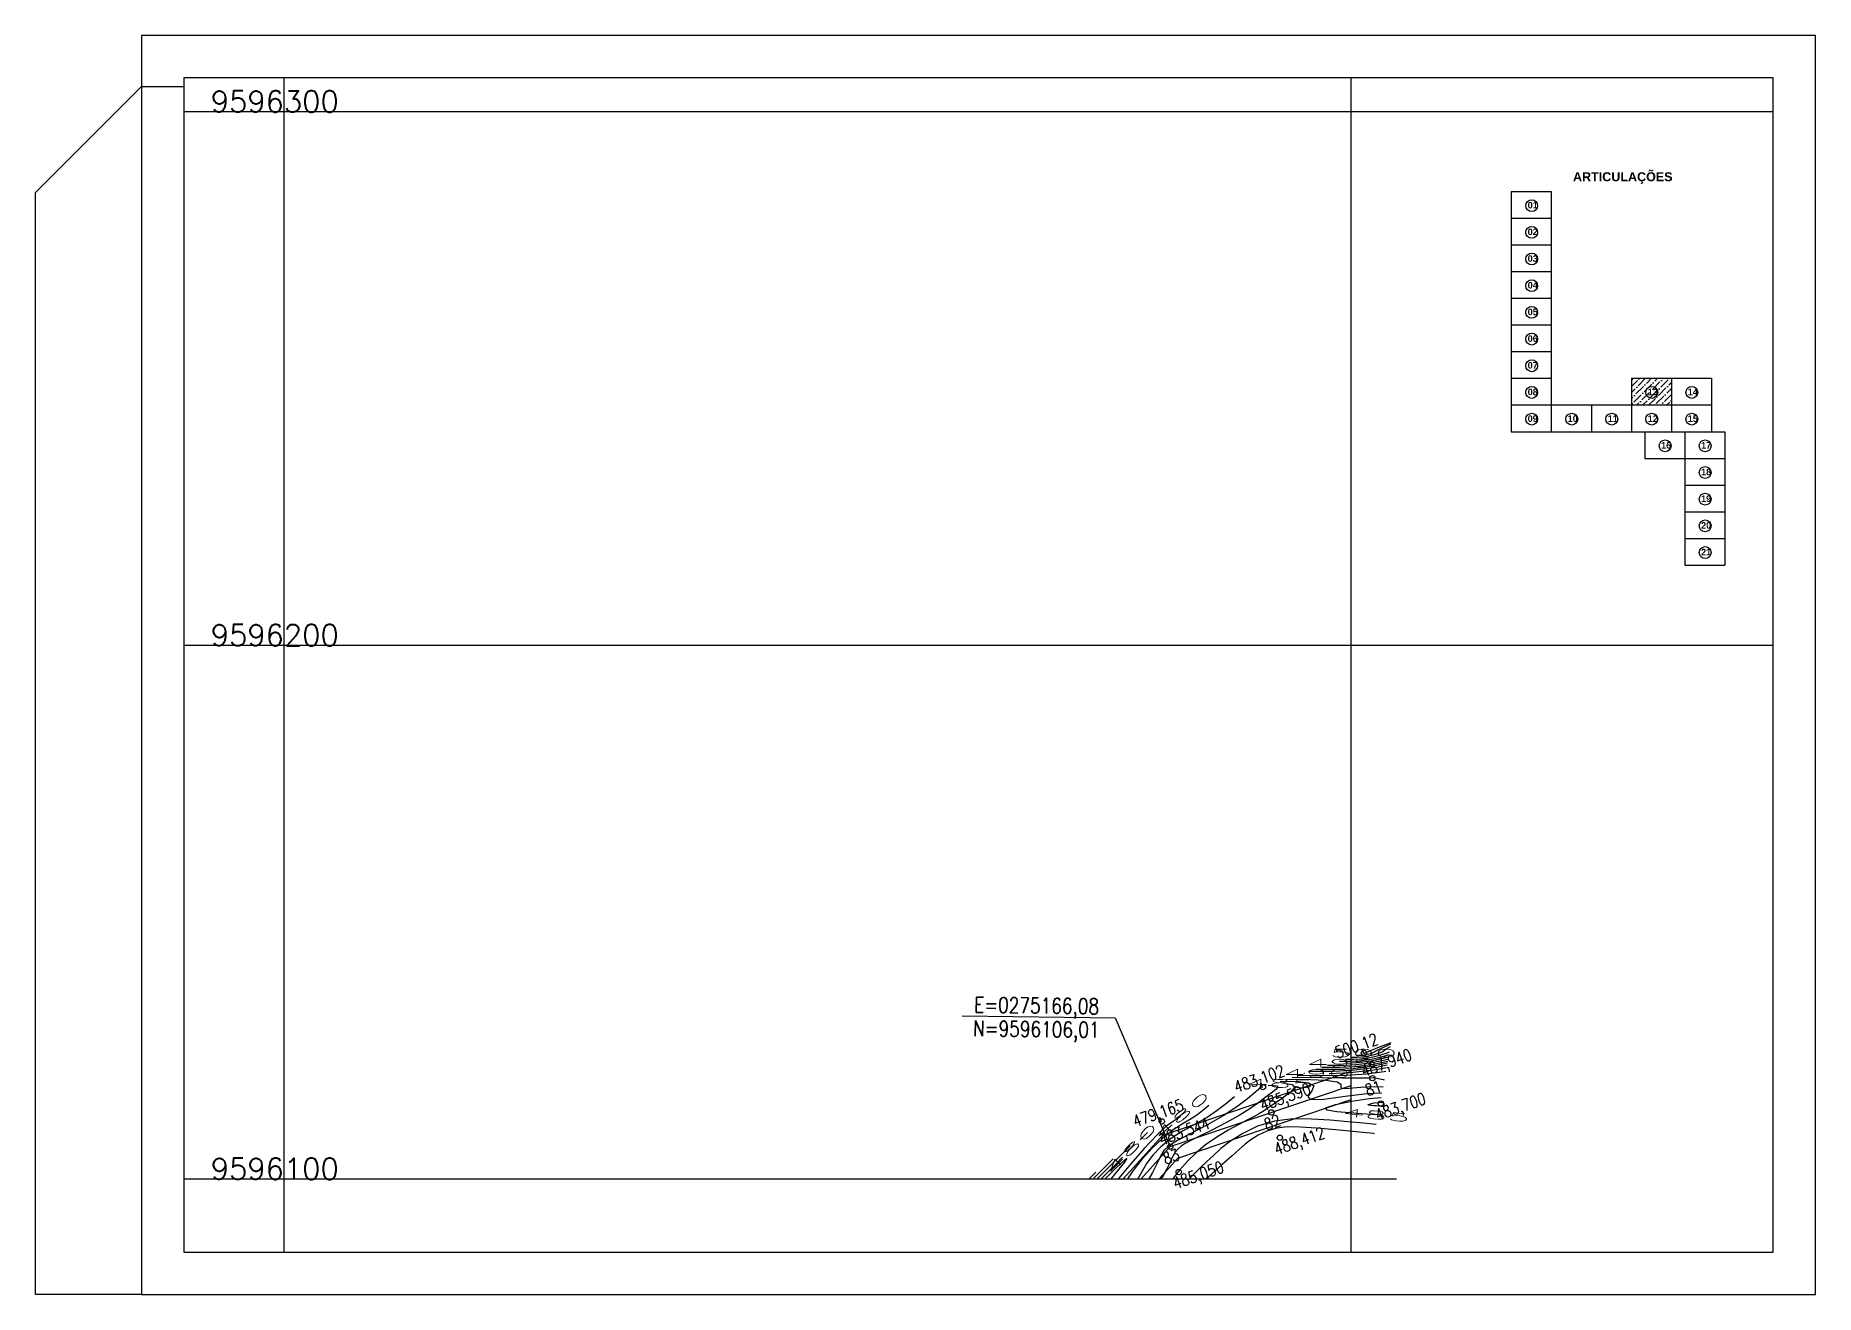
# Model space of a CAD drawing. Header units: millimetres. Extents: x 276147 to 291056, y 9594849 to 9609891.
# Drawn here: x 277338.6 to 277672.2, y 9607536.3 to 9607772.2 of the extents above; entities that cross this region are included whole.
import ezdxf
from ezdxf.enums import TextEntityAlignment as Align

# ---------------------------------------------------------------- set-up
doc = ezdxf.new("R2010")
doc.units = ezdxf.units.MM
doc.header["$LTSCALE"] = 10
doc.linetypes.add('CONTINUO', pattern=[0])
for name, color, linetype in [('2000-Top_malha_coord', 2, 'Continuous'), ('500-dim1', 6, 'Continuous'), ('Curvas mestras', 30, 'Continuous'), ('Curvas simples', 9, 'Continuous'), ('Curvas texto', 2, 'Continuous'), ('LINHA02', 8, 'Continuous'), ('TEXTO-PAPEL', 7, 'Continuous'), ('TEXTO02', 3, 'Continuous'), ('Top_malha_coord', 8, 'Continuous')]:
    doc.layers.add(name, color=color, linetype=linetype)
doc.styles.add('r80', font='romans.shx')
doc.styles.add('ROMANS', font='romans.shx', dxfattribs={"width": 0.8, "height": 4})
doc.styles.add('SIMPLEX', font='simplex', dxfattribs={"height": 0.2})
doc.styles.add('T7', font='arial.ttf')

msp = doc.modelspace()

# ---------------------------------------------------------------- hatches: boundary and pattern name
at = {"layer": 'Top_malha_coord'}
h = msp.add_hatch(dxfattribs=at)
h.set_pattern_fill('ANSI36', color=8, scale=0.25)
h.set_pattern_definition([(45, (15662.7059, 10875.3507), (0.420949505675, 1.54348152081), [1.984375, -0.396875, 0, -0.396875])])
h.paths.add_polyline_path([(277645.16, 9607707.98), (277637.66, 9607707.98), (277637.66, 9607702.98), (277645.16, 9607702.98)])
h.paths.add_polyline_path([(277640.38, 9607705.33, -1), (277642.6, 9607705.33, -1)], flags=0)
h.paths.add_polyline_path([(277640.29, 9607704.14), (277642.79, 9607704.14), (277642.79, 9607706.65), (277640.29, 9607706.65)], flags=24)

# ---------------------------------------------------------------- linework, layer by layer
at = {"layer": '500-dim1', "ltscale": 0.1, "elevation": -585}
for points in [[(277358.44, 9607536.32), (277672.15, 9607536.32), (277672.15, 9607772.2), (277358.44, 9607772.2)], [(277366.38, 9607544.26), (277664.21, 9607544.26), (277664.21, 9607764.26), (277366.38, 9607764.26)]]:
    msp.add_lwpolyline(points, close=True, dxfattribs=at)
msp.add_lwpolyline([(277358.44, 9607536.32), (277338.58, 9607536.32), (277338.58, 9607742.81), (277358.44, 9607762.67), (277366.38, 9607762.67)], dxfattribs=at)
at = {"layer": 'Curvas mestras', "linetype": 'CONTINUO'}
for points in [[(277587.47, 9607581.53, -85), (277587.52, 9607581.53, -85), (277587.58, 9607581.54, -85), (277587.65, 9607581.55, -85), (277587.71, 9607581.57, -85), (277587.75, 9607581.59, -85), (277588.06, 9607581.72, -85), (277590.17, 9607582.56, -85), (277592.66, 9607583.54, -85)], [(277581.02, 9607577.74, -95), (277581.12, 9607577.74, -95), (277584.91, 9607577.9, -95), (277589.4, 9607578.39, -95), (277591.79, 9607578.84, -95)], [(277584.31, 9607579.64, -90), (277586.32, 9607579.75, -90), (277588.85, 9607580.07, -90), (277591.72, 9607580.68, -90), (277592.15, 9607580.8, -90)], [(277572.91, 9607575.82, -100), (277574.08, 9607575.62, -100), (277574.53, 9607575.11, -100), (277573.78, 9607574.2, -100), (277572.28, 9607573.09, -100), (277570.7, 9607572.04, -100), (277569.56, 9607571.26, -100), (277568.74, 9607570.68, -100), (277567.96, 9607570.19, -100), (277566.98, 9607569.66, -100), (277565.72, 9607569.01, -100), (277564.1, 9607568.17, -100), (277562.11, 9607567.08, -100), (277559.94, 9607565.79, -100), (277557.84, 9607564.33, -100), (277556.01, 9607562.78, -100), (277554.55, 9607561.34, -100), (277553.52, 9607560.22, -100), (277552.97, 9607559.58, -100), (277552.74, 9607559.31, -100), (277552.68, 9607559.22, -100), (277552.64, 9607559.16, -100), (277552.53, 9607559.02, -100), (277552.28, 9607558.72, -100), (277551.83, 9607558.15, -100), (277551.7, 9607557.99, -100)], [(277576.29, 9607577.76, -95), (277576.38, 9607577.76, -95)], [(277588.79, 9607570.01, -100), (277587.07, 9607570.16, -100), (277584.9, 9607570.34, -100), (277582.49, 9607570.54, -100), (277580.65, 9607570.83, -100), (277580.35, 9607571.27, -100), (277582.18, 9607571.88, -100), (277585.3, 9607572.53, -100), (277588.49, 9607573.02, -100), (277590.74, 9607573.19, -100)], [(277553.16, 9607569.66, -105), (277552.72, 9607569.33, -105), (277552.16, 9607568.96, -105), (277551.45, 9607568.52, -105), (277550.38, 9607567.71, -105), (277548.72, 9607566.14, -105), (277546.36, 9607563.63, -105), (277543.79, 9607560.7, -105), (277541.6, 9607558.07, -105), (277541.54, 9607557.99, -105)], [(277546.97, 9607566.67, -105), (277545.58, 9607565.28, -105)], [(277542.29, 9607562.01, -105), (277540.9, 9607560.62, -105), (277538.31, 9607557.99, -105)]]:
    msp.add_polyline3d(points, dxfattribs=at)
at = {"layer": 'Curvas simples', "linetype": 'CONTINUO'}
for points in [[(277585.19, 9607580.77, -87), (277586.21, 9607580.77, -87), (277587.04, 9607580.82, -87), (277588.09, 9607580.95, -87), (277589.28, 9607581.2, -87), (277590.36, 9607581.52, -87), (277591.08, 9607581.84, -87), (277591.49, 9607582.21, -87), (277592.52, 9607582.8, -87)], [(277586.3, 9607581.15, -86), (277586.84, 9607581.15, -86), (277587.28, 9607581.17, -86), (277587.84, 9607581.24, -86), (277588.46, 9607581.38, -86), (277589.04, 9607581.55, -86), (277589.41, 9607581.72, -86), (277589.78, 9607581.97, -86), (277591.63, 9607582.84, -86), (277592.61, 9607583.25, -86)], [(277577.4, 9607578.13, -94), (277581.78, 9607578.12, -94), (277585.36, 9607578.32, -94), (277589.87, 9607578.9, -94), (277591.88, 9607579.32, -94)], [(277578.51, 9607578.51, -93), (277582.41, 9607578.5, -93), (277585.6, 9607578.67, -93), (277589.62, 9607579.19, -93), (277591.94, 9607579.68, -93)], [(277579.63, 9607578.89, -92), (277583.04, 9607578.88, -92), (277585.84, 9607579.03, -92), (277589.36, 9607579.48, -92), (277592.01, 9607580.04, -92)], [(277580.74, 9607579.27, -91), (277583.68, 9607579.26, -91), (277586.08, 9607579.39, -91), (277589.11, 9607579.78, -91), (277592.08, 9607580.4, -91)], [(277582.96, 9607580.02, -89), (277584.94, 9607580.01, -89), (277586.56, 9607580.1, -89), (277588.6, 9607580.36, -89), (277590.91, 9607580.85, -89), (277592.23, 9607581.24, -89)], [(277584.08, 9607580.4, -88), (277585.58, 9607580.39, -88), (277586.8, 9607580.46, -88), (277588.35, 9607580.66, -88), (277590.09, 9607581.03, -88), (277591.69, 9607581.5, -88), (277592.33, 9607581.79, -88)], [(277569.61, 9607575.5, -101), (277570.64, 9607575.47, -101), (277571.2, 9607575.38, -101), (277571.41, 9607575.14, -101), (277571.03, 9607574.69, -101), (277570.18, 9607574.04, -101), (277569.04, 9607573.21, -101), (277567.75, 9607572.22, -101), (277566.18, 9607571.08, -101), (277564.18, 9607569.81, -101), (277561.66, 9607568.44, -101), (277559.01, 9607567.11, -101), (277556.69, 9607565.98, -101), (277555.07, 9607565.16, -101), (277554.02, 9607564.58, -101), (277553.31, 9607564.1, -101), (277552.72, 9607563.59, -101), (277552.19, 9607562.96, -101), (277551.67, 9607562.11, -101), (277551.13, 9607561, -101), (277550.54, 9607559.75, -101), (277549.89, 9607558.55, -101), (277549.5, 9607557.99, -101)], [(277571.83, 9607576.25, -99), (277575.2, 9607576.19, -99), (277577.12, 9607575.96, -99), (277578.15, 9607575.4, -99), (277577.76, 9607574.44, -99), (277577.03, 9607573.43, -99), (277577.45, 9607572.82, -99), (277580.05, 9607572.93, -99), (277584.02, 9607573.46, -99), (277588.07, 9607573.98, -99), (277590.91, 9607574.11, -99)], [(277572.95, 9607576.63, -98), (277577.52, 9607576.57, -98), (277580.37, 9607576.44, -98), (277582.51, 9607576.15, -98), (277583.24, 9607575.68, -98), (277583.22, 9607575.18, -98), (277583.47, 9607574.89, -98), (277584.76, 9607574.94, -98), (277586.92, 9607575.15, -98), (277589.51, 9607575.3, -98), (277591.12, 9607575.21, -98)], [(277574.06, 9607577, -97), (277579.73, 9607576.95, -97), (277583.47, 9607576.92, -97), (277586.69, 9607576.9, -97), (277588.55, 9607576.91, -97), (277589.31, 9607576.93, -97), (277589.47, 9607576.94, -97), (277589.55, 9607576.92, -97), (277589.96, 9607576.81, -97), (277591.13, 9607576.58, -97), (277591.36, 9607576.54, -97)], [(277575.17, 9607577.38, -96), (277580.43, 9607577.34, -96), (277584.19, 9607577.41, -96), (277588.04, 9607577.65, -96), (277591.35, 9607578.1, -96), (277591.66, 9607578.16, -96)], [(277563.31, 9607573.36, -103), (277561.53, 9607571.88, -103), (277560.05, 9607570.75, -103), (277558.15, 9607569.49, -103), (277555.89, 9607568.21, -103), (277553.53, 9607566.89, -103), (277551.31, 9607565.49, -103), (277549.45, 9607563.98, -103), (277547.97, 9607562.41, -103), (277546.81, 9607560.83, -103), (277545.89, 9607559.28, -103), (277545.16, 9607557.99, -103)], [(277568.12, 9607574.99, -102), (277565.71, 9607572.98, -102), (277563.71, 9607571.46, -102), (277561.14, 9607569.76, -102), (277558.12, 9607568.05, -102), (277555.1, 9607566.47, -102), (277552.61, 9607565.16, -102), (277551, 9607564.15, -102), (277550.06, 9607563.26, -102), (277549.41, 9607562.21, -102), (277548.74, 9607560.81, -102), (277547.92, 9607559.15, -102), (277547.24, 9607557.99, -102)], [(277558.49, 9607571.73, -104), (277557.34, 9607570.77, -104), (277556.39, 9607570.04, -104), (277555.15, 9607569.23, -104), (277553.67, 9607568.36, -104), (277551.95, 9607567.3, -104), (277550.01, 9607565.81, -104), (277547.91, 9607563.8, -104), (277545.88, 9607561.55, -104), (277544.21, 9607559.45, -104), (277543.21, 9607557.99, -104)], [(277589.81, 9607568.14, -99), (277589.74, 9607568.15, -99), (277587.44, 9607568.39, -99), (277584.52, 9607568.66, -99), (277581.21, 9607568.94, -99), (277577.72, 9607569.17, -99), (277574.2, 9607569.19, -99), (277570.79, 9607568.78, -99), (277567.62, 9607567.82, -99), (277564.82, 9607566.49, -99), (277562.5, 9607565.03, -99), (277560.72, 9607563.64, -99), (277559.33, 9607562.37, -99), (277558.12, 9607561.19, -99), (277556.87, 9607560.02, -99), (277555.36, 9607558.54, -99), (277554.85, 9607557.99, -99)], [(277589.49, 9607566.42, -98), (277589.32, 9607566.44, -98), (277586.08, 9607566.78, -98), (277582.3, 9607567.14, -98), (277578.65, 9607567.46, -98), (277575.65, 9607567.68, -98), (277573.24, 9607567.72, -98), (277571.19, 9607567.49, -98), (277569.34, 9607566.93, -98), (277567.7, 9607566.15, -98), (277566.34, 9607565.29, -98), (277565.27, 9607564.45, -98), (277564.22, 9607563.51, -98), (277562.87, 9607562.3, -98), (277560.96, 9607560.64, -98), (277558.55, 9607558.46, -98), (277558.09, 9607557.99, -98)], [(277543.75, 9607564.18, -104), (277538.28, 9607558.74, -104), (277537.54, 9607557.99, -104)], [(277537.3, 9607559.22, -102), (277536.06, 9607557.99, -102)], [(277540.53, 9607561.7, -103), (277536.79, 9607557.99, -103)], [(277539.03, 9607557.99, -106), (277541.22, 9607560.15, -106), (277543.11, 9607561.85, -106), (277542.65, 9607561.07, -106), (277540.73, 9607558.75, -106), (277540.08, 9607557.99, -106)]]:
    msp.add_polyline3d(points, dxfattribs=at)
msp.add_polyline3d([(277590.75, 9607571.56, -101), (277590.27, 9607571.61, -101), (277589.87, 9607571.64, -101), (277589.37, 9607571.68, -101), (277588.81, 9607571.73, -101), (277588.39, 9607571.8, -101), (277588.32, 9607571.9, -101), (277588.74, 9607572.04, -101), (277589.46, 9607572.19, -101), (277590.2, 9607572.3, -101), (277590.72, 9607572.34, -101), (277591.03, 9607572.31, -101), (277591.2, 9607572.21, -101), (277591.27, 9607572.07, -101), (277591.28, 9607571.9, -101), (277591.24, 9607571.75, -101), (277591.17, 9607571.64, -101), (277591.09, 9607571.57, -101), (277591, 9607571.54, -101), (277590.92, 9607571.53, -101), (277590.84, 9607571.54, -101), (277590.79, 9607571.55, -101), (277590.76, 9607571.56, -101), (277590.75, 9607571.56, -101), (277590.75, 9607571.56, -101)], close=True, dxfattribs=at)
at = {"layer": 'LINHA02'}
for p, q in [((277512.23, 9607588.53, -585), (277540.93, 9607588.17, -585)), ((277540.93, 9607588.17, -585), (277551.24, 9607564, -585))]:
    msp.add_line(p, q, dxfattribs=at)
at = {"layer": 'TEXTO-PAPEL', "color": 7, "linetype": 'Continuous'}
for p, q in [((277551.24, 9607564, -585), (277585.15, 9607575.48, -585)), ((277545.79, 9607557.99, -585), (277551.24, 9607564, -585))]:
    msp.add_line(p, q, dxfattribs=at)
for centre in [(277587.55, 9607581.57, -585), (277568.61, 9607575.16, -585), (277589.13, 9607576.83, -585), (277590.71, 9607572.09, -585), (277549.66, 9607568.74, -585), (277570.19, 9607570.41, -585), (277571.77, 9607565.67, -585), (277551.24, 9607564, -585), (277552.82, 9607559.25, -585)]:
    msp.add_circle(centre, 0.5, dxfattribs=at)
at = {"layer": 'Top_malha_coord'}
for p, q in [((277385.15, 9607544.26, -585), (277385.15, 9607764.26, -585)), ((277585.15, 9607544.26, -585), (277585.15, 9607764.26, -585)), ((277366.38, 9607757.99, -585), (277664.21, 9607757.99, -585)), ((277366.38, 9607657.99, -585), (277664.21, 9607657.99, -585)), ((277366.38, 9607557.99, -585), (277593.66, 9607557.99, -585))]:
    msp.add_line(p, q, dxfattribs=at)
at = {"layer": 'Top_malha_coord', "color": 7}
for p, q in [((277615.16, 9607742.98, -585), (277615.16, 9607697.98, -585)), ((277615.16, 9607742.98, -585), (277622.66, 9607742.98, -585)), ((277622.66, 9607742.98, -585), (277622.66, 9607697.98, -585)), ((277615.16, 9607737.98, -585), (277622.66, 9607737.98, -585)), ((277615.16, 9607732.98, -585), (277622.66, 9607732.98, -585)), ((277615.16, 9607727.98, -585), (277622.66, 9607727.98, -585)), ((277615.16, 9607722.98, -585), (277622.66, 9607722.98, -585)), ((277615.16, 9607717.98, -585), (277622.66, 9607717.98, -585)), ((277615.16, 9607712.98, -585), (277622.66, 9607712.98, -585)), ((277615.16, 9607707.98, -585), (277622.66, 9607707.98, -585)), ((277637.66, 9607707.98, -585), (277637.66, 9607697.98, -585)), ((277637.66, 9607707.98, -585), (277652.66, 9607707.98, -585)), ((277645.16, 9607707.98, -585), (277645.16, 9607697.98, -585)), ((277652.66, 9607707.98, -585), (277652.66, 9607697.98, -585)), ((277615.16, 9607702.98, -585), (277652.66, 9607702.98, -585)), ((277630.16, 9607702.98, -585), (277630.16, 9607697.98, -585)), ((277615.16, 9607697.98, -585), (277655.16, 9607697.98, -585)), ((277640.16, 9607697.98, -585), (277640.16, 9607692.98, -585)), ((277647.66, 9607697.98, -585), (277647.66, 9607672.98, -585)), ((277655.16, 9607697.98, -585), (277655.16, 9607672.98, -585)), ((277640.16, 9607692.98, -585), (277655.16, 9607692.98, -585)), ((277647.66, 9607687.98, -585), (277655.16, 9607687.98, -585)), ((277647.66, 9607682.98, -585), (277655.16, 9607682.98, -585)), ((277647.66, 9607677.98, -585), (277655.16, 9607677.98, -585)), ((277647.66, 9607672.98, -585), (277655.16, 9607672.98, -585))]:
    msp.add_line(p, q, dxfattribs=at)
at = {"layer": 'Top_malha_coord', "color": 6}
for p, q in [((277549.83, 9607566.16, -585), (277585.15, 9607578.12, -585)), ((277552.66, 9607561.84, -585), (277585.15, 9607572.84, -585)), ((277542.42, 9607557.99, -585), (277549.83, 9607566.16, -585)), ((277549.17, 9607557.99, -585), (277552.66, 9607561.84, -585))]:
    msp.add_line(p, q, dxfattribs=at)
at = {"layer": 'Top_malha_coord', "color": 7}
for centre in [(277618.99, 9607740.33, -585), (277618.99, 9607735.33, -585), (277618.99, 9607730.33, -585), (277618.99, 9607725.33, -585), (277618.99, 9607720.33, -585), (277618.99, 9607715.33, -585), (277618.99, 9607710.33, -585), (277618.99, 9607705.33, -585), (277641.49, 9607705.33, -585), (277648.99, 9607705.33, -585), (277618.99, 9607700.33, -585), (277626.49, 9607700.33, -585), (277633.99, 9607700.33, -585), (277641.49, 9607700.33, -585), (277648.99, 9607700.33, -585), (277643.99, 9607695.33, -585), (277651.49, 9607695.33, -585), (277651.49, 9607690.33, -585), (277651.49, 9607685.33, -585), (277651.49, 9607680.33, -585), (277651.49, 9607675.33, -585)]:
    msp.add_circle(centre, 1.11, dxfattribs=at)

# ---------------------------------------------------------------- texts
at = {"style": 'ROMANS', "width": 0.8}
for s, p in [('E=0275166,08', (277514.52, 9607592.04, -585)), ('N=9596106,01', (277514.31, 9607587.63, -585))]:
    msp.add_text(s, height=2.9046, rotation=359.2617, dxfattribs=at).set_placement(p, align=Align.TOP_LEFT)
at = {"layer": '2000-Top_malha_coord', "style": 'r80'}
for s, p in [('9596300', (277371.41, 9607756.65, -585)), ('9596200', (277371.41, 9607656.65, -585)), ('9596100', (277371.41, 9607556.65, -585))]:
    msp.add_text(s, height=4, dxfattribs=at).set_placement(p, align=Align.BOTTOM_LEFT)
at = {"layer": 'Curvas texto', "style": 'SIMPLEX', "width": 3.299405}
for s, rotation, p, p2 in [('500', 359.8537, (277581.08, 9607580.79, -85), (277593.81, 9607580.76, -85)), ('495', 359.8537, (277576.72, 9607578.91, -90), (277589.44, 9607578.87, -90)), ('485', 358.7246, (277565.44, 9607575.24, -100), (277578.16, 9607574.96, -100)), ('490', 359.7622, (277572.34, 9607577.02, -95), (277585.06, 9607576.97, -95)), ('480', 39.9046, (277549.02, 9607565.23, -105), (277558.78, 9607573.39, -105)), ('485', 354.777, (277583.43, 9607569.75, -100), (277596.1, 9607568.59, -100)), ('480', 44.8647, (277539.95, 9607558.62, -105), (277548.97, 9607567.6, -105))]:
    msp.add_text(s, height=1.5, rotation=rotation, dxfattribs=at).set_placement(p, p2, align=Align.FIT)
at = {"layer": 'TEXTO02', "style": 'ROMANS', "width": 0.8}
for s, p in [('500,12', (277581.83, 9607582.55, -585)), ('487,940', (277586.73, 9607579.14, -585)), ('483,102', (277562.89, 9607576.13, -585)), ('485,590', (277567.79, 9607572.72, -585)), ('81', (277587.5, 9607575.5, -585)), ('479,165', (277543.95, 9607569.71, -585)), ('483,700', (277589.37, 9607570.91, -585)), ('483,544', (277548.85, 9607566.31, -585)), ('82', (277568.56, 9607569.09, -585)), ('488,412', (277570.43, 9607564.49, -585)), ('83', (277549.62, 9607562.67, -585)), ('485,050', (277551.48, 9607558.08, -585))]:
    msp.add_text(s, height=2.207, rotation=19.4911, dxfattribs=at).set_placement(p, align=Align.TOP_LEFT)
at = {"layer": 'Top_malha_coord', "color": 7, "attachment_point": 1, "style": 'T7'}
for s, insert, char_height in [('{\\fArial|b1|i0|c0|p34;ARTICULAÇÕES}', (277626.72, 9607746.59, -585), 1.6821), ('{\\fArial|b1|i0|c0|p34;01}', (277618.23, 9607741.03, -585), 1.2169), ('{\\fArial|b1|i0|c0|p34;02}', (277618.23, 9607736.03, -585), 1.2169), ('{\\fArial|b1|i0|c0|p34;03}', (277618.23, 9607731.03, -585), 1.2169), ('{\\fArial|b1|i0|c0|p34;04}', (277618.23, 9607726.03, -585), 1.2169), ('{\\fArial|b1|i0|c0|p34;05}', (277618.23, 9607721.03, -585), 1.2169), ('{\\fArial|b1|i0|c0|p34;06}', (277618.23, 9607716.03, -585), 1.2169), ('{\\fArial|b1|i0|c0|p34;07}', (277618.23, 9607711.03, -585), 1.2169), ('{\\fArial|b1|i0|c0|p34;08}', (277618.23, 9607706.03, -585), 1.2169), ('{\\fArial|b1|i0|c0|p34;13}', (277640.73, 9607706.03, -585), 1.2169), ('{\\fArial|b1|i0|c0|p34;14}', (277648.23, 9607706.03, -585), 1.2169), ('{\\fArial|b1|i0|c0|p34;09}', (277618.23, 9607701.03, -585), 1.2169), ('{\\fArial|b1|i0|c0|p34;10}', (277625.73, 9607701.03, -585), 1.2169), ('{\\fArial|b1|i0|c0|p34;11}', (277633.23, 9607701.03, -585), 1.2169), ('{\\fArial|b1|i0|c0|p34;12}', (277640.73, 9607701.03, -585), 1.2169), ('{\\fArial|b1|i0|c0|p34;15}', (277648.23, 9607701.03, -585), 1.2169), ('{\\fArial|b1|i0|c0|p34;16}', (277643.23, 9607696.03, -585), 1.2169), ('{\\fArial|b1|i0|c0|p34;17}', (277650.73, 9607696.03, -585), 1.2169), ('{\\fArial|b1|i0|c0|p34;18}', (277650.73, 9607691.03, -585), 1.2169), ('{\\fArial|b1|i0|c0|p34;19}', (277650.73, 9607686.03, -585), 1.2169), ('{\\fArial|b1|i0|c0|p34;20}', (277650.73, 9607681.03, -585), 1.2169), ('{\\fArial|b1|i0|c0|p34;21}', (277650.73, 9607676.03, -585), 1.2169)]:
    msp.add_mtext_dynamic_manual_height_columns(s, width=9.0598, gutter_width=12.5, heights=[0], dxfattribs=dict(at, insert=insert, char_height=char_height))

doc.saveas('drawing.dxf')
